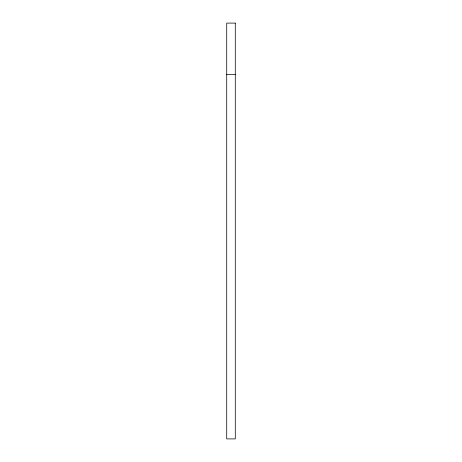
<?xml version="1.0" encoding="UTF-8"?>
<svg xmlns="http://www.w3.org/2000/svg" width="462" height="462" viewBox="0 0 462 462"><rect width="100%" height="100%" fill="white"/><g stroke="black" fill="none" stroke-linecap="round" stroke-linejoin="round"><path stroke-width="0.69" d="M226.715 74.538L235.285 74.538M235.285 23.1L226.715 23.1L226.715 438.9L235.285 438.9L235.285 23.1"/></g></svg>
